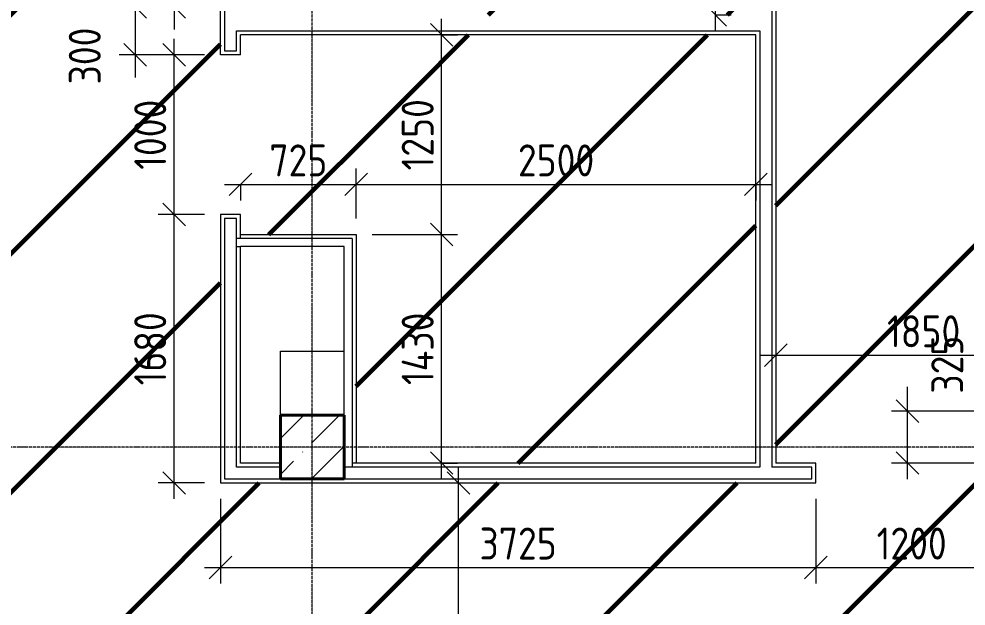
# Model space of a CAD drawing. Header units: millimetres. Extents: x -56773 to 323062, y -262288 to 76460.
# Drawn here: x -11026 to -5100, y -89540 to -85864 of the extents above; entities that cross this region are included whole.
import ezdxf

# ---------------------------------------------------------------- set-up
doc = ezdxf.new("R2010")
doc.units = ezdxf.units.MM
doc.linetypes.add('ADSK_Линия сетки', pattern=[25, 20, -2.5, 0, -2.5])
for name, color, linetype, lineweight in [('1.1)Стяжка керамзит  2 этаж', 5, 'Continuous', 60), ('Несущие колонны', 7, 'Continuous', 18), ('Оси', 7, 'Continuous', 9), ('Перекрытие', 7, 'Continuous', 18), ('Размеры', 7, 'Continuous', 9), ('Стены внутренние', 7, 'Continuous', 18), ('Стены штриховка', 7, 'Continuous', 9)]:
    doc.layers.add(name, color=color, linetype=linetype, lineweight=lineweight)
doc.styles.add('GOST Common_3', font='', dxfattribs={"width": 0.9, "height": 200})
doc.styles.get('GOST Common_3').set_extended_font_data('GOST Common')
doc.dimstyles.new('ADSK_Основной_2_0', dxfattribs={"dimscale": 304.8, "dimtxt": 201.142999, "dimasz": 0.463911, "dimexe": 0.328084, "dimexo": 0.328084, "dimgap": 0.164042, "dimtad": 1, "dimdec": 3, "dimrnd": 0.001, "dimdsep": 46, "dimtxsty": 'GOST Common_3', "dimblk1": 'OBLIQUE', "dimblk2": 'OBLIQUE', "dimsah": 1, "dimcen": 0.09, "dimdle": 0.328084, "dimazin": 2, "dimtfac": 1, "dimtdec": 4, "dimtix": 1, "dimtmove": 0, "dimatfit": 3, "dimfxl": 1, "dimtvp": 1, "dimtolj": 1, "dimtzin": 0, "dimlwd": 20, "dimlwe": 20, "dimarcsym": 2})
doc.dimstyles.new('ADSK_Основной_2_0_2', dxfattribs={"dimscale": 304.8, "dimtxt": 201.142999, "dimasz": 0.463911, "dimexe": 0.328084, "dimexo": 0.328084, "dimgap": 0.164042, "dimtad": 1, "dimdec": 3, "dimrnd": 0.001, "dimdsep": 46, "dimtxsty": 'GOST Common_3', "dimblk1": 'OBLIQUE', "dimblk2": 'OBLIQUE', "dimsah": 1, "dimcen": 0.09, "dimdle": 0.328084, "dimazin": 2, "dimtfac": 1, "dimtdec": 4, "dimtix": 1, "dimtmove": 0, "dimatfit": 3, "dimfxl": 1, "dimtvp": 1, "dimtolj": 1, "dimtzin": 0, "dimlwd": 20, "dimlwe": 20, "dimarcsym": 2})

# ---------------------------------------------------------------- blocks, each defined once
blk = doc.blocks.new('ADSK_КолоннаЖБ_Прямоугольная - 400x400 мм-1807142-Кладочный план 2-го этаж')
at = {"layer": 'Несущие колонны', "lineweight": 40}
for p, q in [((-200, 200), (200, 200)), ((-200, -200), (-200, 200)), ((200, 200), (200, -200)), ((200, -200), (-200, -200))]:
    blk.add_line(p, q, dxfattribs=at)
blk = doc.blocks.new('_Oblique')
at = {"color": 0, "linetype": 'ByBlock', "lineweight": -2}
blk.add_line((-0.5, -0.5), (0.5, 0.5), dxfattribs=at)
blk = doc.blocks.new('*D4707')
at = {"layer": 'Defpoints', "color": 0, "transparency": 16777216}
for p in [(-8376.2, -88769.1), (-8276.2, -88769.1), (-8665.6, -94269.1)]:
    blk.add_point(p, dxfattribs=at)
at = {"layer": 'Размеры', "color": 0, "lineweight": 20, "transparency": 16777216}
for p, q in [((-8276.2, -94369.1), (-8276.2, -88669.1)), ((-8276.2, -88769.1), (-8176.2, -88769.1)), ((-8565.6, -94269.1), (-8176.2, -94269.1))]:
    blk.add_line(p, q, dxfattribs=at)
at = {"layer": 'Размеры', "color": 0, "lineweight": 20, "transparency": 16777216, "xscale": 141.4, "yscale": 141.4, "zscale": 141.4}
for p, rotation in [((-8276.2, -88769.1), 90), ((-8276.2, -94269.1), 270)]:
    blk.add_blockref('_Oblique', p, dxfattribs=dict(at, rotation=rotation))
at = {"layer": 'Размеры', "color": 0, "lineweight": 9, "transparency": 16777216, "insert": (-8426.2, -91519.1), "char_height": 200, "width": 605.475, "attachment_point": 5, "rotation": 90, "style": 'GOST Common_3'}
blk.add_mtext('\\A1;5500', dxfattribs=at)
blk = doc.blocks.new('*D4708')
at = {"layer": 'Defpoints', "color": 0, "transparency": 16777216}
for p in [(-9765.6, -88769.1), (-6040.6, -88769.1), (-6040.6, -89298.2)]:
    blk.add_point(p, dxfattribs=at)
at = {"layer": 'Размеры', "color": 0, "lineweight": 20, "transparency": 16777216}
for p, q in [((-9765.6, -88869.1), (-9765.6, -89398.2)), ((-6040.6, -88869.1), (-6040.6, -89398.2)), ((-9865.6, -89298.2), (-5940.6, -89298.2))]:
    blk.add_line(p, q, dxfattribs=at)
at = {"layer": 'Размеры', "color": 0, "lineweight": 20, "transparency": 16777216, "xscale": 141.4, "yscale": 141.4, "zscale": 141.4, "rotation": 180}
blk.add_blockref('_Oblique', (-9765.6, -89298.2), dxfattribs=at)
at = {"layer": 'Размеры', "color": 0, "lineweight": 20, "transparency": 16777216, "xscale": 141.4, "yscale": 141.4, "zscale": 141.4}
blk.add_blockref('_Oblique', (-6040.6, -89298.2), dxfattribs=at)
at = {"layer": 'Размеры', "color": 0, "lineweight": 9, "transparency": 16777216, "insert": (-7903.1, -89148.2), "char_height": 200, "width": 605.475, "attachment_point": 5, "style": 'GOST Common_3'}
blk.add_mtext('\\A1;3725', dxfattribs=at)
blk = doc.blocks.new('*D4709')
at = {"layer": 'Defpoints', "color": 0, "transparency": 16777216}
for p in [(-6040.6, -88769.1), (-4840.6, -88769.1), (-4840.6, -89298.2)]:
    blk.add_point(p, dxfattribs=at)
at = {"layer": 'Размеры', "color": 0, "lineweight": 20, "transparency": 16777216}
for p, q in [((-6040.6, -88869.1), (-6040.6, -89398.2)), ((-4840.6, -88869.1), (-4840.6, -89398.2)), ((-6140.6, -89298.2), (-4740.6, -89298.2))]:
    blk.add_line(p, q, dxfattribs=at)
at = {"layer": 'Размеры', "color": 0, "lineweight": 20, "transparency": 16777216, "xscale": 141.4, "yscale": 141.4, "zscale": 141.4, "rotation": 180}
blk.add_blockref('_Oblique', (-6040.6, -89298.2), dxfattribs=at)
at = {"layer": 'Размеры', "color": 0, "lineweight": 20, "transparency": 16777216, "xscale": 141.4, "yscale": 141.4, "zscale": 141.4}
blk.add_blockref('_Oblique', (-4840.6, -89298.2), dxfattribs=at)
at = {"layer": 'Размеры', "color": 0, "lineweight": 9, "transparency": 16777216, "insert": (-5440.6, -89148.2), "char_height": 200, "width": 560.473, "attachment_point": 5, "style": 'GOST Common_3'}
blk.add_mtext('\\A1;1200', dxfattribs=at)
blk = doc.blocks.new('*D4715')
at = {"layer": 'Defpoints', "color": 0, "transparency": 16777216}
for p in [(-10054.7, -87089.1), (-9765.6, -87089.1), (-9765.6, -88769.1)]:
    blk.add_point(p, dxfattribs=at)
at = {"layer": 'Размеры', "color": 0, "lineweight": 20, "transparency": 16777216}
for p, q in [((-10054.7, -88869.1), (-10054.7, -86989.1)), ((-9865.6, -87089.1), (-10154.7, -87089.1)), ((-9865.6, -88769.1), (-10154.7, -88769.1))]:
    blk.add_line(p, q, dxfattribs=at)
at = {"layer": 'Размеры', "color": 0, "lineweight": 20, "transparency": 16777216, "xscale": 141.4, "yscale": 141.4, "zscale": 141.4}
for p, rotation in [((-10054.7, -87089.1), 90), ((-10054.7, -88769.1), 270)]:
    blk.add_blockref('_Oblique', p, dxfattribs=dict(at, rotation=rotation))
at = {"layer": 'Размеры', "color": 0, "lineweight": 9, "transparency": 16777216, "insert": (-10204.7, -87929.1), "char_height": 200, "width": 560.473, "attachment_point": 5, "rotation": 90, "style": 'GOST Common_3'}
blk.add_mtext('\\A1;1680', dxfattribs=at)
blk = doc.blocks.new('*D4716')
at = {"layer": 'Defpoints', "color": 0, "transparency": 16777216}
for p in [(-10054.7, -86089.1), (-9765.6, -86089.1), (-9765.6, -87089.1)]:
    blk.add_point(p, dxfattribs=at)
at = {"layer": 'Размеры', "color": 0, "lineweight": 20, "transparency": 16777216}
for p, q in [((-10054.7, -87189.1), (-10054.7, -85989.1)), ((-9865.6, -86089.1), (-10154.7, -86089.1)), ((-9865.6, -87089.1), (-10154.7, -87089.1))]:
    blk.add_line(p, q, dxfattribs=at)
at = {"layer": 'Размеры', "color": 0, "lineweight": 20, "transparency": 16777216, "xscale": 141.4, "yscale": 141.4, "zscale": 141.4}
for p, rotation in [((-10054.7, -86089.1), 90), ((-10054.7, -87089.1), 270)]:
    blk.add_blockref('_Oblique', p, dxfattribs=dict(at, rotation=rotation))
at = {"layer": 'Размеры', "color": 0, "lineweight": 9, "transparency": 16777216, "insert": (-10204.7, -86589.1), "char_height": 200, "width": 560.473, "attachment_point": 5, "rotation": 90, "style": 'GOST Common_3'}
blk.add_mtext('\\A1;1000', dxfattribs=at)
blk = doc.blocks.new('*D4717')
at = {"layer": 'Defpoints', "color": 0, "transparency": 16777216}
for p in [(-10299.6, -85789.1), (-9765.6, -85789.1), (-9765.6, -86089.1)]:
    blk.add_point(p, dxfattribs=at)
at = {"layer": 'Размеры', "color": 0, "lineweight": 20, "transparency": 16777216}
for p, q in [((-9865.6, -85789.1), (-10399.6, -85789.1)), ((-10299.6, -85789.1), (-10299.6, -86189.1)), ((-9865.6, -86089.1), (-10399.6, -86089.1)), ((-10299.6, -86089.1), (-10299.6, -86230.5))]:
    blk.add_line(p, q, dxfattribs=at)
at = {"layer": 'Размеры', "color": 0, "lineweight": 20, "transparency": 16777216, "xscale": 141.4, "yscale": 141.4, "zscale": 141.4}
for p, rotation in [((-10299.6, -85789.1), 90), ((-10299.6, -86089.1), 270)]:
    blk.add_blockref('_Oblique', p, dxfattribs=dict(at, rotation=rotation))
at = {"layer": 'Размеры', "color": 0, "lineweight": 9, "transparency": 16777216, "insert": (-10714.3, -86274.2), "char_height": 200, "width": 454.106, "attachment_point": 1, "rotation": 90, "line_spacing_factor": 1.022761, "style": 'GOST Common_3'}
blk.add_mtext('\\A1;300', dxfattribs=at)
blk = doc.blocks.new('*D4718')
at = {"layer": 'Defpoints', "color": 0, "transparency": 16777216}
for p in [(-10054.7, -85289.1), (-9765.6, -85289.1), (-9765.6, -85789.1)]:
    blk.add_point(p, dxfattribs=at)
at = {"layer": 'Размеры', "color": 0, "lineweight": 20, "transparency": 16777216}
for p, q in [((-10054.7, -85289.1), (-10054.7, -85147.7)), ((-9865.6, -85289.1), (-10154.7, -85289.1)), ((-10054.7, -85789.1), (-10054.7, -85289.1)), ((-9865.6, -85789.1), (-10154.7, -85789.1)), ((-10054.7, -85789.1), (-10054.7, -85930.5))]:
    blk.add_line(p, q, dxfattribs=at)
at = {"layer": 'Размеры', "color": 0, "lineweight": 20, "transparency": 16777216, "xscale": 141.4, "yscale": 141.4, "zscale": 141.4}
for p, rotation in [((-10054.7, -85289.1), 270), ((-10054.7, -85789.1), 90)]:
    blk.add_blockref('_Oblique', p, dxfattribs=dict(at, rotation=rotation))
at = {"layer": 'Размеры', "color": 0, "lineweight": 9, "transparency": 16777216, "insert": (-10204.7, -85539.1), "char_height": 200, "width": 454.106, "attachment_point": 5, "rotation": 90, "style": 'GOST Common_3'}
blk.add_mtext('\\A1;500', dxfattribs=at)
blk = doc.blocks.new('*D4750')
at = {"layer": 'Defpoints', "color": 0, "transparency": 16777216}
for p in [(-6769, -83469.1), (-6669, -83469.1), (-6769, -85839.1)]:
    blk.add_point(p, dxfattribs=at)
at = {"layer": 'Размеры', "color": 0, "lineweight": 20, "transparency": 16777216}
for p, q in [((-6669, -85939.1), (-6669, -83369.1)), ((-6669, -83469.1), (-6569, -83469.1)), ((-6669, -85839.1), (-6569, -85839.1))]:
    blk.add_line(p, q, dxfattribs=at)
at = {"layer": 'Размеры', "color": 0, "lineweight": 20, "transparency": 16777216, "xscale": 141.4, "yscale": 141.4, "zscale": 141.4}
for p, rotation in [((-6669, -83469.1), 90), ((-6669, -85839.1), 270)]:
    blk.add_blockref('_Oblique', p, dxfattribs=dict(at, rotation=rotation))
at = {"layer": 'Размеры', "color": 0, "lineweight": 9, "transparency": 16777216, "insert": (-6819, -84654.1), "char_height": 200, "width": 605.475, "attachment_point": 5, "rotation": 90, "style": 'GOST Common_3'}
blk.add_mtext('\\A1;2370', dxfattribs=at)
blk = doc.blocks.new('*D4751')
at = {"layer": 'Defpoints', "color": 0, "transparency": 16777216}
for p in [(-5466.1, -88319.1), (-4440.6, -88319.1), (-4775.7, -88644.1)]:
    blk.add_point(p, dxfattribs=at)
at = {"layer": 'Размеры', "color": 0, "lineweight": 20, "transparency": 16777216}
for p, q in [((-5466.1, -88319.1), (-5466.1, -88166.2)), ((-4540.6, -88319.1), (-5566.1, -88319.1)), ((-5466.1, -88744.1), (-5466.1, -88319.1)), ((-4875.7, -88644.1), (-5566.1, -88644.1))]:
    blk.add_line(p, q, dxfattribs=at)
at = {"layer": 'Размеры', "color": 0, "lineweight": 20, "transparency": 16777216, "xscale": 141.4, "yscale": 141.4, "zscale": 141.4}
for p, rotation in [((-5466.1, -88319.1), 90), ((-5466.1, -88644.1), 270)]:
    blk.add_blockref('_Oblique', p, dxfattribs=dict(at, rotation=rotation))
at = {"layer": 'Размеры', "color": 0, "lineweight": 9, "transparency": 16777216, "insert": (-5318, -88209.9), "char_height": 200, "width": 454.106, "attachment_point": 1, "rotation": 90, "line_spacing_factor": 1.022761, "style": 'GOST Common_3'}
blk.add_mtext('\\A1;325', dxfattribs=at)
blk = doc.blocks.new('*D4753')
at = {"layer": 'Defpoints', "color": 0, "transparency": 16777216}
for p in [(-6290.6, -87869.5), (-4440.6, -87969.5), (-4440.6, -88319.1)]:
    blk.add_point(p, dxfattribs=at)
at = {"layer": 'Размеры', "color": 0, "lineweight": 20, "transparency": 16777216}
for p, q in [((-4440.6, -88219.1), (-4440.6, -87869.5)), ((-6390.6, -87969.5), (-4340.6, -87969.5)), ((-6290.6, -87969.5), (-6290.6, -88069.5))]:
    blk.add_line(p, q, dxfattribs=at)
at = {"layer": 'Размеры', "color": 0, "lineweight": 20, "transparency": 16777216, "xscale": 141.4, "yscale": 141.4, "zscale": 141.4, "rotation": 180}
blk.add_blockref('_Oblique', (-6290.6, -87969.5), dxfattribs=at)
at = {"layer": 'Размеры', "color": 0, "lineweight": 20, "transparency": 16777216, "xscale": 141.4, "yscale": 141.4, "zscale": 141.4}
blk.add_blockref('_Oblique', (-4440.6, -87969.5), dxfattribs=at)
at = {"layer": 'Размеры', "color": 0, "lineweight": 9, "transparency": 16777216, "insert": (-5365.6, -87819.5), "char_height": 200, "width": 560.473, "attachment_point": 5, "style": 'GOST Common_3'}
blk.add_mtext('\\A1;1850', dxfattribs=at)
blk = doc.blocks.new('*D4755')
at = {"layer": 'Defpoints', "color": 0, "transparency": 16777216}
for p in [(-9640.6, -86799.8), (-8915.6, -86899.7), (-8915.6, -87214.1)]:
    blk.add_point(p, dxfattribs=at)
at = {"layer": 'Размеры', "color": 0, "lineweight": 20, "transparency": 16777216}
for p, q in [((-8915.6, -87114.1), (-8915.6, -86799.7)), ((-9740.6, -86899.7), (-8815.6, -86899.7)), ((-9640.6, -86899.8), (-9640.6, -86999.7))]:
    blk.add_line(p, q, dxfattribs=at)
at = {"layer": 'Размеры', "color": 0, "lineweight": 20, "transparency": 16777216, "xscale": 141.4, "yscale": 141.4, "zscale": 141.4, "rotation": 180}
blk.add_blockref('_Oblique', (-9640.6, -86899.7), dxfattribs=at)
at = {"layer": 'Размеры', "color": 0, "lineweight": 20, "transparency": 16777216, "xscale": 141.4, "yscale": 141.4, "zscale": 141.4}
blk.add_blockref('_Oblique', (-8915.6, -86899.7), dxfattribs=at)
at = {"layer": 'Размеры', "color": 0, "lineweight": 9, "transparency": 16777216, "insert": (-9278.1, -86749.7), "char_height": 200, "width": 454.106, "attachment_point": 5, "style": 'GOST Common_3'}
blk.add_mtext('\\A1;725', dxfattribs=at)
blk = doc.blocks.new('*D4756')
at = {"layer": 'Defpoints', "color": 0, "transparency": 16777216}
for p in [(-6415.6, -86799.8), (-6415.6, -86899.7), (-8915.6, -87214.1)]:
    blk.add_point(p, dxfattribs=at)
at = {"layer": 'Размеры', "color": 0, "lineweight": 20, "transparency": 16777216}
for p, q in [((-8915.6, -87114.1), (-8915.6, -86799.7)), ((-9015.6, -86899.7), (-6315.6, -86899.7)), ((-6415.6, -86899.8), (-6415.6, -86999.7))]:
    blk.add_line(p, q, dxfattribs=at)
at = {"layer": 'Размеры', "color": 0, "lineweight": 20, "transparency": 16777216, "xscale": 141.4, "yscale": 141.4, "zscale": 141.4, "rotation": 180}
blk.add_blockref('_Oblique', (-8915.6, -86899.7), dxfattribs=at)
at = {"layer": 'Размеры', "color": 0, "lineweight": 20, "transparency": 16777216, "xscale": 141.4, "yscale": 141.4, "zscale": 141.4}
blk.add_blockref('_Oblique', (-6415.6, -86899.7), dxfattribs=at)
at = {"layer": 'Размеры', "color": 0, "lineweight": 9, "transparency": 16777216, "insert": (-7665.6, -86749.7), "char_height": 200, "width": 605.475, "attachment_point": 5, "style": 'GOST Common_3'}
blk.add_mtext('\\A1;2500', dxfattribs=at)
blk = doc.blocks.new('*D4758')
at = {"layer": 'Defpoints', "color": 0, "transparency": 16777216}
for p in [(-8915.6, -87214.1), (-8381.4, -87214.1), (-8481.4, -88644.1)]:
    blk.add_point(p, dxfattribs=at)
at = {"layer": 'Размеры', "color": 0, "lineweight": 20, "transparency": 16777216}
for p, q in [((-8381.4, -88744.1), (-8381.4, -87114.1)), ((-8815.6, -87214.1), (-8281.4, -87214.1)), ((-8381.4, -88644.1), (-8281.4, -88644.1))]:
    blk.add_line(p, q, dxfattribs=at)
at = {"layer": 'Размеры', "color": 0, "lineweight": 20, "transparency": 16777216, "xscale": 141.4, "yscale": 141.4, "zscale": 141.4}
for p, rotation in [((-8381.4, -87214.1), 90), ((-8381.4, -88644.1), 270)]:
    blk.add_blockref('_Oblique', p, dxfattribs=dict(at, rotation=rotation))
at = {"layer": 'Размеры', "color": 0, "lineweight": 9, "transparency": 16777216, "insert": (-8531.4, -87929.1), "char_height": 200, "width": 580.928, "attachment_point": 5, "rotation": 90, "style": 'GOST Common_3'}
blk.add_mtext('\\A1;1430', dxfattribs=at)
blk = doc.blocks.new('*D4759')
at = {"layer": 'Defpoints', "color": 0, "transparency": 16777216}
for p in [(-8481.4, -85964.1), (-8381.4, -85964.1), (-8915.6, -87214.1)]:
    blk.add_point(p, dxfattribs=at)
at = {"layer": 'Размеры', "color": 0, "lineweight": 20, "transparency": 16777216}
for p, q in [((-8381.4, -87314.1), (-8381.4, -85864.1)), ((-8381.4, -85964.1), (-8281.4, -85964.1)), ((-8815.6, -87214.1), (-8281.4, -87214.1))]:
    blk.add_line(p, q, dxfattribs=at)
at = {"layer": 'Размеры', "color": 0, "lineweight": 20, "transparency": 16777216, "xscale": 141.4, "yscale": 141.4, "zscale": 141.4}
for p, rotation in [((-8381.4, -85964.1), 90), ((-8381.4, -87214.1), 270)]:
    blk.add_blockref('_Oblique', p, dxfattribs=dict(at, rotation=rotation))
at = {"layer": 'Размеры', "color": 0, "lineweight": 9, "transparency": 16777216, "insert": (-8531.4, -86589.1), "char_height": 200, "width": 560.473, "attachment_point": 5, "rotation": 90, "style": 'GOST Common_3'}
blk.add_mtext('\\A1;1250', dxfattribs=at)

msp = doc.modelspace()

# ---------------------------------------------------------------- hatches: boundary and pattern name
at = {"layer": '1.1)Стяжка керамзит  2 этаж', "transparency": 33554687}
h = msp.add_hatch(dxfattribs=at)
h.set_pattern_fill('ANSI31', color=5, scale=333)
h.paths.add_polyline_path([(-9765.6385, -76499.629), (-16065.6385, -76499.629), (-16065.6385, -76894.0666), (-16190.6385, -76894.0666), (-16190.6385, -76499.629), (-17974.3118, -76499.629), (-17974.3118, -79244.0666), (-16865.6385, -79244.0666), (-16865.6385, -78744.0666), (-16190.6385, -78744.0666), (-16190.6385, -78094.0666), (-16065.6385, -78094.0666), (-16065.6385, -79069.0666), (-12890.6385, -79069.0666), (-12890.6385, -80569.0666), (-13015.6385, -80569.0666), (-13015.6385, -80369.0666), (-14290.6385, -80369.0666), (-14290.6385, -79369.0666), (-16690.6385, -79369.0666), (-16690.6385, -79894.0666), (-16690.6385, -80894.0666), (-16690.6385, -81794.0666), (-16690.6385, -82794.0666), (-16690.6385, -83144.0666), (-13015.6385, -83144.0666), (-13015.6385, -82119.0666), (-12890.6385, -82119.0666), (-12890.6385, -83144.0666), (-12890.6385, -84269.0666), (-13090.6385, -84269.0666), (-13090.6385, -83344.0666), (-16690.6385, -83344.0666), (-16690.6385, -85144.0666), (-16390.6385, -85144.0666), (-16090.6385, -85144.0666), (-15790.6385, -85144.0666), (-15790.6385, -85894.0666, -0.414213562), (-15740.6385, -85944.0666, -0.414213562), (-15790.6385, -85994.0666), (-15790.6385, -86322.0979), (-13090.6385, -86322.0979), (-13090.6385, -85819.0666), (-12890.6385, -85819.0666), (-12890.6385, -86322.0979), (-9494.6682, -86322.0979), (-9494.6682, -85964.0666), (-9640.6385, -85964.0666), (-9640.6385, -86089.0666), (-9765.6385, -86089.0666), (-9765.6385, -85789.0666), (-9765.6385, -85289.0666), (-9765.6385, -85099.0666), (-9765.6385, -84599.0666), (-9765.6385, -82444.0666), (-9640.6385, -82444.0666), (-9640.6385, -82569.0666), (-9494.6682, -82569.0666), (-9494.6682, -81119.0666), (-9640.6385, -81119.0666), (-9640.6385, -81244.0666), (-9765.6385, -81244.0666), (-9765.6385, -78744.0666), (-9640.6385, -78744.0666), (-9640.6385, -78869.0666), (-9494.6682, -78869.0666), (-9494.6682, -77419.0666), (-9640.6385, -77419.0666), (-9640.6385, -77544.0666), (-9765.6385, -77544.0666)])
h = msp.add_hatch(dxfattribs=at)
h.set_pattern_fill('ANSI31', color=5, scale=333)
h.paths.add_polyline_path([(-3240.6385, -80144.0666), (-8915.6385, -80144.0666), (-8915.6385, -81119.0666), (-9494.6682, -81119.0666), (-9494.6682, -82569.0666), (-9390.6385, -82569.0666), (-9390.6385, -82544.0666), (-8990.6385, -82544.0666), (-8915.6385, -82569.0666), (-8915.6385, -83344.0666), (-7740.6385, -83344.0666), (-7740.6385, -83469.0666), (-8915.6385, -83469.0666), (-8915.6385, -85839.0666), (-6415.6385, -85839.0666), (-6415.6385, -83469.0666), (-6740.6385, -83469.0666), (-6740.6385, -83344.0666), (-6065.6385, -83344.0666), (-6065.6385, -83469.0666), (-6290.6385, -83469.0666), (-6290.6385, -86322.0979), (-3240.6385, -86322.0979), (-3240.6385, -83469.0666), (-5065.6385, -83469.0666), (-5065.6385, -83344.0666), (-3390.6385, -83344.0666), (-3390.6385, -82944.0666), (-3240.6385, -82944.0666)])
h = msp.add_hatch(dxfattribs=at)
h.set_pattern_fill('ANSI31', color=5, scale=333)
h.paths.add_polyline_path([(-6415.6385, -85964.0666), (-9494.6682, -85964.0666), (-9494.6682, -86322.0979), (-6415.6385, -86322.0979)], flags=17)
h = msp.add_hatch(dxfattribs=at)
h.set_pattern_fill('ANSI31', color=5, scale=333)
h.paths.add_polyline_path([(-13865.6385, -94444.0666), (-17974.3118, -94444.0666), (-17974.3118, -96144.5668), (-9494.6682, -96144.5668), (-9494.6682, -88769.0666), (-9765.6385, -88769.0666), (-9765.6385, -87089.0666), (-9640.6385, -87089.0666), (-9640.6385, -87214.0666), (-9494.6682, -87214.0666), (-9494.6682, -86322.0979), (-12890.6385, -86322.0979), (-12890.6385, -86944.0666), (-12890.6385, -87119.0666), (-13015.6385, -87119.0666), (-13015.6385, -86944.0666), (-15390.6385, -86944.0666), (-15390.6385, -88919.0666), (-13815.6385, -88919.0666), (-13815.6385, -88319.0666), (-13015.6385, -88319.0666), (-13015.6385, -88019.0666), (-12890.6385, -88019.0666), (-12890.6385, -91919.0666), (-13140.6385, -91919.0666), (-13140.6385, -91794.0666), (-13015.6385, -91794.0666), (-13015.6385, -89319.0666), (-15215.6385, -89319.0666), (-15215.6385, -91794.0666), (-14340.6385, -91794.0666), (-14340.6385, -91919.0666), (-15640.6385, -91919.0666), (-15640.6385, -91794.0666), (-15515.6385, -91794.0666), (-15515.6385, -89594.0666), (-15690.6385, -89594.0666), (-15690.6385, -89469.0666), (-15515.6385, -89469.0666), (-15515.6385, -87419.0666), (-16790.6385, -87419.0666), (-16790.6385, -89469.0666), (-16590.6385, -89469.0666), (-16590.6385, -89594.0666), (-16790.6385, -89594.0666), (-16790.6385, -90601.0383), (-16790.6385, -90604.0666), (-16965.6385, -90604.0666), (-16965.6385, -91794.0666), (-16540.6385, -91794.0666), (-16540.6385, -91919.0666), (-17974.3118, -91919.0666), (-17974.3118, -94319.0666), (-13015.6385, -94319.0666), (-13015.6385, -95919.0666), (-13140.6385, -95919.0666), (-13140.6385, -95819.0666), (-13865.6385, -95819.0666)])
h = msp.add_hatch(dxfattribs=at)
h.set_pattern_fill('ANSI31', color=5, scale=333)
h.paths.add_polyline_path([(-3765.6385, -88769.0666), (-4840.6385, -88769.0666), (-4840.6385, -88644.0666), (-4440.6385, -88644.0666), (-4440.6385, -88319.0666), (-3240.6385, -88319.0666), (-3240.6385, -86322.0979), (-6290.6385, -86322.0979), (-6290.6385, -88644.0666), (-6040.6385, -88644.0666), (-6040.6385, -88769.0666), (-9494.6682, -88769.0666), (-9494.6682, -96144.5668), (-1015.0246, -96144.5668), (-1015.0246, -88594.0666), (-2040.6385, -88594.0666), (-2915.6385, -88594.0666), (-2915.6385, -89319.0666), (-3640.6385, -89319.0666), (-3640.6385, -94269.0666), (-1865.6385, -94269.0666), (-1865.6385, -94994.0666), (-1740.6385, -94994.0666), (-1740.6385, -95119.0666), (-3640.6385, -95119.0666), (-3640.6385, -95719.0666), (-3765.6385, -95719.0666)])
h.paths.add_polyline_path([(-8665.6385, -94269.0666), (-8665.6385, -94819.0666), (-9465.6385, -94819.0666), (-9465.6385, -94269.0666)], flags=16)
h.paths.add_polyline_path([(-8690.6385, -94294.0666), (-8690.6385, -94794.0666), (-9440.6385, -94794.0666), (-9440.6385, -94294.0666)], flags=0)
h.paths.add_polyline_path([(-8740.6385, -94344.0666), (-8740.6385, -94744.0666), (-9390.6385, -94744.0666), (-9390.6385, -94344.0666)], flags=0)
h.paths.add_polyline_path([(-8990.6385, -94344.0666), (-8990.6385, -94744.0666), (-9390.6385, -94744.0666), (-9390.6385, -94344.0666)], flags=0)
h = msp.add_hatch(dxfattribs=at)
h.set_pattern_fill('ANSI31', color=5, scale=333)
h.paths.add_polyline_path([(-6415.6385, -86322.0979), (-9494.6682, -86322.0979), (-9494.6682, -87214.0666), (-8915.6385, -87214.0666), (-8915.6385, -88644.0666), (-6415.6385, -88644.0666)])
at = {"layer": 'Несущие колонны', "lineweight": 9}
h = msp.add_hatch(dxfattribs=at)
h.set_pattern_fill('FP_1', color=256, style=0, pattern_type=2)
h.set_pattern_definition([(45, (9.36, -97949.04), (-224.5064, 224.5064), []), (45, (233.87, -97949.04), (-224.5064, 224.5064), [396.875, -79.375, 3.353, -76.022])])
h.paths.add_polyline_path([(-8990.6385, -88744.0666), (-8990.6385, -88344.0666), (-9390.6385, -88344.0666), (-9390.6385, -88744.0666)])

# ---------------------------------------------------------------- linework, layer by layer
for p, q in [((-8990.6385, -88344.0666), (-9390.6385, -88344.0666)), ((-9390.6385, -88344.0666), (-9390.6385, -88644.0666)), ((-8990.6385, -88644.0666), (-8990.6385, -88344.0666)), ((-9390.6385, -88644.0666), (-9390.6385, -88669.0666)), ((-8990.6385, -88669.0666), (-8990.6385, -88644.0666)), ((-9390.6385, -88669.0666), (-9390.6385, -88744.0666)), ((-8990.6385, -88744.0666), (-8990.6385, -88669.0666)), ((-9390.6385, -88744.0666), (-8990.6385, -88744.0666))]:
    msp.add_line(p, q, dxfattribs=at)
at = {"layer": 'Оси', "linetype": 'ADSK_Линия сетки', "lineweight": 5}
for p, q in [((-9190.6385, -108922.9178), (-9190.6385, -73448.1214)), ((62525.08, -88544.0666), (-25230.7352, -88544.0666))]:
    msp.add_line(p, q, dxfattribs=at)
at = {"layer": 'Перекрытие'}
for p, q in [((-9390.6385, -88344.0666), (-9390.6385, -87944.0666)), ((-9390.6385, -87944.0666), (-8990.6385, -87944.0666))]:
    msp.add_line(p, q, dxfattribs=at)
at = {"layer": 'Стены внутренние', "lineweight": 5}
for p, q in [((-6290.6385, -83469.0666), (-6290.6385, -88644.0666)), ((-9765.6385, -86089.0666), (-9765.6385, -85789.0666)), ((-9640.6385, -86089.0666), (-9640.6385, -85964.0666)), ((-6415.6385, -85964.0666), (-9640.6385, -85964.0666)), ((-6415.6385, -88644.0666), (-6415.6385, -85964.0666)), ((-9640.6385, -86089.0666), (-9765.6385, -86089.0666)), ((-9765.6385, -87089.0666), (-9765.6385, -88769.0666)), ((-9640.6385, -87089.0666), (-9765.6385, -87089.0666)), ((-9640.6385, -87214.0666), (-9640.6385, -87089.0666)), ((-9640.6385, -87214.0666), (-8915.6385, -87214.0666)), ((-8915.6385, -87214.0666), (-8915.6385, -88644.0666)), ((-9640.6385, -88644.0666), (-9640.6385, -87289.0666)), ((-8990.6385, -87289.0666), (-9640.6385, -87289.0666)), ((-8990.6385, -88644.0666), (-8990.6385, -87289.0666)), ((-9390.6385, -88644.0666), (-9640.6385, -88644.0666)), ((-9390.6385, -88744.0666), (-9390.6385, -88644.0666)), ((-6415.6385, -88644.0666), (-8915.6385, -88644.0666)), ((-6040.6385, -88644.0666), (-6290.6385, -88644.0666)), ((-6040.6385, -88769.0666), (-6040.6385, -88644.0666)), ((-8990.6385, -88669.0666), (-8990.6385, -88744.0666)), ((-8990.6385, -88744.0666), (-9390.6385, -88744.0666)), ((-9765.6385, -88769.0666), (-6040.6385, -88769.0666))]:
    msp.add_line(p, q, dxfattribs=at)
at = {"layer": 'Стены штриховка', "lineweight": 9}
for p, q in [((-6315.6385, -83444.0666), (-6315.6385, -88669.0666)), ((-9740.6385, -85814.0666), (-9740.6385, -86064.0666)), ((-9665.6385, -86064.0666), (-9665.6385, -85939.0666)), ((-9665.6385, -85939.0666), (-6390.6385, -85939.0666)), ((-6390.6385, -85939.0666), (-6390.6385, -88669.0666)), ((-9740.6385, -86064.0666), (-9665.6385, -86064.0666)), ((-9665.6385, -87114.0666), (-9740.6385, -87114.0666)), ((-9740.6385, -87114.0666), (-9740.6385, -88744.0666)), ((-9665.6385, -88669.0666), (-9665.6385, -87114.0666)), ((-9640.6385, -87239.0666), (-9640.6385, -87214.0666)), ((-8940.6385, -87239.0666), (-9665.6385, -87239.0666)), ((-8940.6385, -87239.0666), (-8940.6385, -88669.0666)), ((-9665.6385, -87289.0666), (-9640.6385, -87289.0666)), ((-8915.6385, -88644.0666), (-8940.6385, -88644.0666)), ((-9390.6385, -88669.0666), (-9665.6385, -88669.0666)), ((-6390.6385, -88669.0666), (-8990.6385, -88669.0666)), ((-6065.6385, -88669.0666), (-6315.6385, -88669.0666)), ((-6065.6385, -88744.0666), (-6065.6385, -88669.0666)), ((-9740.6385, -88744.0666), (-9390.6385, -88744.0666)), ((-8990.6385, -88744.0666), (-6065.6385, -88744.0666))]:
    msp.add_line(p, q, dxfattribs=at)

# ---------------------------------------------------------------- block references
at = {"layer": 'Несущие колонны', "lineweight": 40, "rotation": 89.9999999999999}
msp.add_blockref('ADSK_КолоннаЖБ_Прямоугольная - 400x400 мм-1807142-Кладочный план 2-го этаж', (-9190.6385, -88544.0666), dxfattribs=at)

# ---------------------------------------------------------------- dimensions: what is measured, and where the dimension line sits
at = {"layer": 'Размеры', "lineweight": 9}
for base, p1, p2, override, picture, middle in [((-6669.0426, -83469.0666), (-6769.0275, -85839.0666), (-6769.0275, -83469.0666), {"dimpost": '<>', "dimfxl": 2370}, '*D4750', (-6819.0426, -84654.0666)), ((-10054.6993, -85289.0666), (-9765.6385, -85789.0666), (-9765.6385, -85289.0666), {"dimpost": '<>', "dimfxl": 500}, '*D4718', (-10204.6993, -85539.0666)), ((-8381.3771, -85964.0666), (-8915.6385, -87214.0666), (-8481.362, -85964.0666), {"dimpost": '<>', "dimfxl": 1323.289865}, '*D4759', (-8531.3771, -86589.0666)), ((-10054.6993, -86089.0666), (-9765.6385, -87089.0666), (-9765.6385, -86089.0666), {"dimpost": '<>', "dimfxl": 1000}, '*D4716', (-10204.6993, -86589.0666)), ((-10054.6993, -87089.0666), (-9765.6385, -88769.0666), (-9765.6385, -87089.0666), {"dimpost": '<>', "dimfxl": 1680}, '*D4715', (-10204.6993, -87929.0666)), ((-8381.3771, -87214.0666), (-8481.362, -88644.0666), (-8915.6385, -87214.0666), {"dimpost": '<>', "dimfxl": 1494.488564}, '*D4758', (-8531.3771, -87929.0666)), ((-8276.2386, -88769.0666), (-8665.6385, -94269.0666), (-8376.2235, -88769.0666), {"dimpost": '<>', "dimfxl": 5507.609377}, '*D4707', (-8426.2386, -91519.0666))]:
    dim = msp.add_linear_dim(base=base, p1=p1, p2=p2, angle=90, dimstyle='ADSK_Основной_2_0_2', override=override, dxfattribs=at)
    dim.commit()
    dim.dimension.update_dxf_attribs({"geometry": picture, "text_midpoint": middle})
for base, p1, p2, override, picture, middle in [((-10299.584, -85789.0666), (-9765.6385, -86089.0666), (-9765.6385, -85789.0666), {"dimpost": '<>', "dimfxl": 300}, '*D4717', (-10581.0125, -86230.4666)), ((-5466.1154, -88319.0666), (-4775.699, -88644.0666), (-4440.6385, -88319.0666), {"dimpost": '<>', "dimfxl": 466.787496}, '*D4751', (-5184.6868, -88166.1888))]:
    dim = msp.add_linear_dim(base=base, p1=p1, p2=p2, angle=90, dimstyle='ADSK_Основной_2_0', override=override, dxfattribs=at)
    dim.commit()
    dim.dimension.update_dxf_attribs({"geometry": picture, "text_midpoint": middle, "dimtype": 160, "text_rotation": 90})
for base, p1, p2, override, picture, middle in [((-8915.6385, -86899.7452), (-9640.6385, -86799.7603), (-8915.6385, -87214.0666), {"dimpost": '<>', "dimfxl": 835.02974}, '*D4755', (-9278.1385, -86749.7452)), ((-6415.6385, -86899.7452), (-8915.6385, -87214.0666), (-6415.6385, -86799.7603), {"dimpost": '<>', "dimfxl": 2534.097407}, '*D4756', (-7665.6385, -86749.7452)), ((-4440.6385, -87969.5238), (-6290.6385, -87869.5389), (-4440.6385, -88319.0666), {"dimpost": '<>', "dimfxl": 1903.831696}, '*D4753', (-5365.6385, -87819.5238)), ((-6040.6385, -89298.223), (-9765.6385, -88769.0666), (-6040.6385, -88769.0666), {"dimpost": '<>', "dimfxl": 3725}, '*D4708', (-7903.1385, -89148.223)), ((-4840.6385, -89298.223), (-6040.6385, -88769.0666), (-4840.6385, -88769.0666), {"dimpost": '<>', "dimfxl": 1200}, '*D4709', (-5440.6385, -89148.223))]:
    dim = msp.add_linear_dim(base=base, p1=p1, p2=p2, dimstyle='ADSK_Основной_2_0_2', override=override, dxfattribs=at)
    dim.commit()
    dim.dimension.update_dxf_attribs({"geometry": picture, "text_midpoint": middle})

doc.saveas('drawing.dxf')
